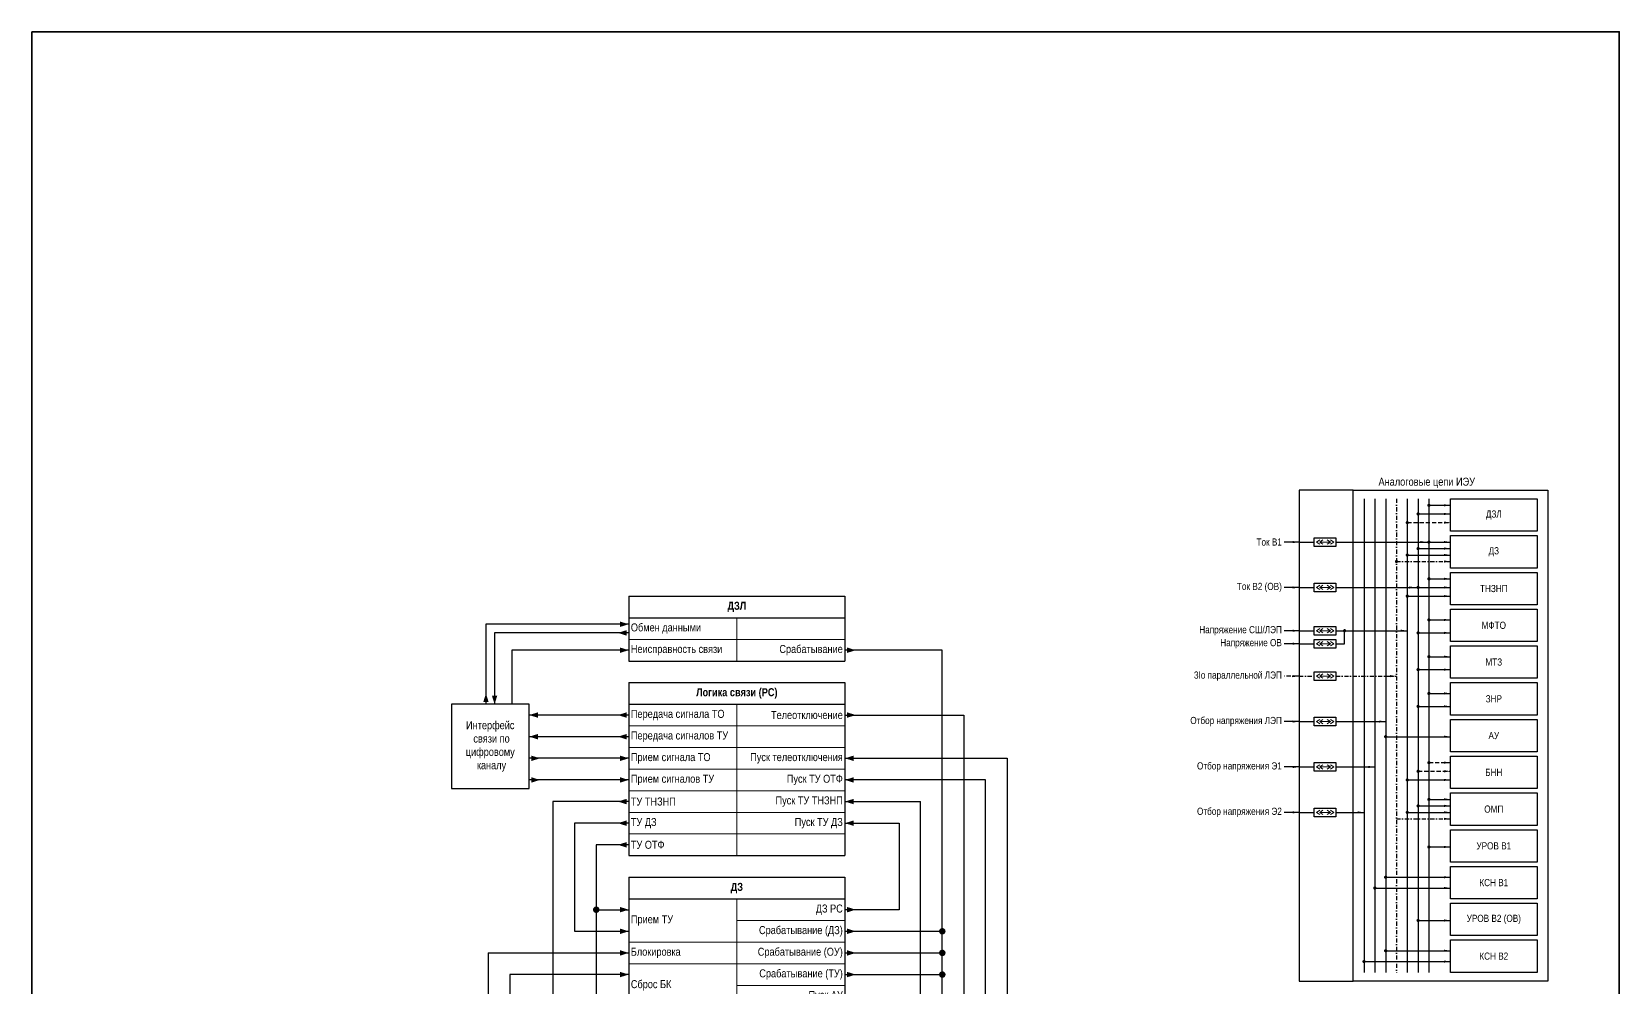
# Model space of a CAD drawing. Header units: millimetres. Extents: x -14593 to 14732, y -17400 to 5232.
# Drawn here: x 3989 to 4723, y -3101 to -2659 of the extents above; entities that cross this region are included whole.
import ezdxf

# ---------------------------------------------------------------- set-up
doc = ezdxf.new("R2010")
doc.units = ezdxf.units.MM
doc.linetypes.add('штриховая2', pattern=[9.525, 6.35, -3.175])
doc.linetypes.add('штрихпунктирная2', pattern=[12.7, 6.35, -3.175, 0, -3.175])
for name, color, linetype, lineweight in [('Основная', 7, 'Continuous', 30), ('Отключение_включение', 1, 'Continuous', 30), ('Тонкая', 7, 'Continuous', 18), ('Цепи внутренние', 5, 'Continuous', 30), ('Цепи ТН', 200, 'Continuous', 30), ('Цепи ТТ', 23, 'Continuous', 30), ('Цепи ТТ  других присоединений', 23, 'штрихпунктирная2', 30)]:
    doc.layers.add(name, color=color, linetype=linetype, lineweight=lineweight)
doc.layers.add('Рамка', color=8, linetype='Continuous', lineweight=35, plot=False)
doc.styles.add('Narrow', font='ARIALN.TTF')
doc.styles.add('Табл дан', font='ARIALN.TTF')
doc.styles.add('Табл загол', font='ARIALNB.TTF')

# ---------------------------------------------------------------- blocks, each defined once
blk = doc.blocks.new('Point')
at = {"layer": 'Основная', "color": 0, "const_width": 1.5}
blk.add_lwpolyline([(-0.75, 0, 1), (0.75, 0, 1)], format="xyb", close=True, dxfattribs=at)
blk = doc.blocks.new('*T327')
at = {"layer": 'Основная', "color": 0, "linetype": 'ByBlock', "lineweight": -2, "transparency": 16777216}
for p, q in [((0, 0), (100, 0)), ((0, 0), (0, -10)), ((100, 0), (100, -10))]:
    blk.add_line(p, q, dxfattribs=at)
at = {"layer": 'Основная', "color": 0, "linetype": 'ByBlock', "lineweight": 30, "transparency": 16777216}
for p, q in [((0, -10), (100, -10)), ((0, -10), (0, -60)), ((100, -10), (100, -60)), ((0, -60), (100, -60))]:
    blk.add_line(p, q, dxfattribs=at)
at = {"layer": 'Основная', "color": 0, "linetype": 'ByBlock', "lineweight": 18, "transparency": 16777216}
for p, q in [((50, -10), (50, -60)), ((50, -20), (100, -20)), ((0, -30), (100, -30)), ((0, -40), (100, -40)), ((50, -50), (100, -50))]:
    blk.add_line(p, q, dxfattribs=at)
at = {"layer": 'Основная', "color": 0, "transparency": 16777216, "char_height": 3.7}
for s, insert, width, attachment_point, style in [('{\\C256;ДЗ}', (50, -5), 97, 5, 'Табл загол'), ('ДЗ РС', (99, -15), 48, 6, 'Табл дан'), ('Прием ТУ', (1, -20), 48, 4, 'Табл дан'), ('Срабатывание (ДЗ)', (99, -25), 48, 6, 'Табл дан'), ('{\\C256;Блокировка}', (1, -35), 48, 4, 'Табл дан'), ('Срабатывание (ОУ)', (99, -35), 48, 6, 'Табл дан'), ('Срабатывание (ТУ)', (99, -45), 48, 6, 'Табл дан'), ('Сброс БК', (1, -50), 48, 4, 'Табл дан'), ('Пуск АУ', (99, -55), 48, 6, 'Табл дан')]:
    blk.add_mtext(s, dxfattribs=dict(at, insert=insert, width=width, attachment_point=attachment_point, style=style))
blk = doc.blocks.new('*T334')
at = {"layer": 'Основная', "color": 0, "linetype": 'ByBlock', "lineweight": -2, "transparency": 16777216}
for p, q in [((0, 0), (100, 0)), ((0, 0), (0, -10)), ((100, 0), (100, -10))]:
    blk.add_line(p, q, dxfattribs=at)
at = {"layer": 'Основная', "color": 0, "linetype": 'ByBlock', "lineweight": 30, "transparency": 16777216}
for p, q in [((0, -10), (100, -10)), ((0, -10), (0, -80)), ((100, -10), (100, -80)), ((0, -80), (100, -80))]:
    blk.add_line(p, q, dxfattribs=at)
at = {"layer": 'Основная', "color": 0, "linetype": 'ByBlock', "lineweight": 18, "transparency": 16777216}
for p, q in [((50, -10), (50, -80)), ((0, -20), (100, -20)), ((0, -30), (100, -30)), ((0, -40), (100, -40)), ((0, -50), (100, -50)), ((0, -60), (100, -60)), ((0, -70), (100, -70))]:
    blk.add_line(p, q, dxfattribs=at)
at = {"layer": 'Основная', "color": 0, "transparency": 16777216, "char_height": 3.7}
for s, insert, width, attachment_point, style in [('Логика связи (РС)', (50, -5), 97, 5, 'Табл загол'), ('Передача сигнала ТО ', (1, -15), 48, 4, 'Табл дан'), ('Телеотключение', (99, -15), 48, 6, 'Табл дан'), ('Передача сигналов ТУ', (1, -25), 48, 4, 'Табл дан'), ('Прием сигнала ТО ', (1, -35), 48, 4, 'Табл дан'), ('Пуск телеотключения', (99, -35), 48, 6, 'Табл дан'), ('Прием сигналов ТУ', (1, -45), 48, 4, 'Табл дан'), ('Пуск ТУ ОТФ', (99, -45), 48, 6, 'Табл дан'), ('ТУ ТНЗНП', (1, -55), 48, 4, 'Табл дан'), ('Пуск ТУ ТНЗНП', (99, -55), 48, 6, 'Табл дан'), ('ТУ ДЗ', (1, -65), 48, 4, 'Табл дан'), ('Пуск ТУ ДЗ', (99, -65), 48, 6, 'Табл дан'), ('ТУ ОТФ', (1, -75), 48, 4, 'Табл дан')]:
    blk.add_mtext(s, dxfattribs=dict(at, insert=insert, width=width, attachment_point=attachment_point, style=style))
blk = doc.blocks.new('*T336')
at = {"layer": 'Основная', "color": 0, "linetype": 'ByBlock', "lineweight": -2, "transparency": 16777216}
for p, q in [((0, 0), (100, 0)), ((0, 0), (0, -10)), ((100, 0), (100, -10))]:
    blk.add_line(p, q, dxfattribs=at)
at = {"layer": 'Основная', "color": 0, "linetype": 'ByBlock', "lineweight": 30, "transparency": 16777216}
for p, q in [((0, -10), (100, -10)), ((0, -10), (0, -30)), ((100, -10), (100, -30)), ((0, -30), (100, -30))]:
    blk.add_line(p, q, dxfattribs=at)
at = {"layer": 'Основная', "color": 0, "linetype": 'ByBlock', "lineweight": 18, "transparency": 16777216}
for p, q in [((50, -10), (50, -30)), ((0, -20), (100, -20))]:
    blk.add_line(p, q, dxfattribs=at)
at = {"layer": 'Основная', "color": 0, "transparency": 16777216, "char_height": 3.7}
for s, insert, width, attachment_point, style in [('ДЗЛ', (50, -5), 97, 5, 'Табл загол'), ('{\\C256;Обмен данными}', (1, -15), 48, 4, 'Табл дан'), ('{\\C256;Неисправность связи}', (1, -25), 48, 4, 'Табл дан'), ('Срабатывание ', (99, -25), 48, 6, 'Табл дан')]:
    blk.add_mtext(s, dxfattribs=dict(at, insert=insert, width=width, attachment_point=attachment_point, style=style))

msp = doc.modelspace()

# ---------------------------------------------------------------- linework, layer by layer
at = {"layer": 'Основная', "ltscale": 0.3}
msp.add_lwpolyline([(4600, -2871), (4575, -2871), (4575, -3098), (4600, -3098)], dxfattribs=at)
for points in [[(4600, -2871), (4690, -2871), (4690, -3098), (4600, -3098)], [(4219, -2970), (4183, -2970), (4183, -3009), (4219, -3009)]]:
    msp.add_lwpolyline(points, close=True, dxfattribs=at)
at = {"layer": 'Основная'}
for points in [[(4645, -2875), (4685, -2875), (4685, -2890), (4645, -2890)], [(4582, -2893), (4592, -2893), (4592, -2897), (4582, -2897)], [(4645, -2892), (4685, -2892), (4685, -2907), (4645, -2907)], [(4645, -2909), (4685, -2909), (4685, -2924), (4645, -2924)], [(4582, -2914), (4592, -2914), (4592, -2918), (4582, -2918)], [(4645, -2926), (4685, -2926), (4685, -2941), (4645, -2941)], [(4582, -2934), (4592, -2934), (4592, -2938), (4582, -2938)], [(4582, -2940), (4592, -2940), (4592, -2944), (4582, -2944)], [(4645, -2943), (4685, -2943), (4685, -2958), (4645, -2958)], [(4582, -2955), (4592, -2955), (4592, -2959), (4582, -2959)], [(4645, -2960), (4685, -2960), (4685, -2975), (4645, -2975)], [(4582, -2976), (4592, -2976), (4592, -2980), (4582, -2980)], [(4645, -2977), (4685, -2977), (4685, -2992), (4645, -2992)], [(4645, -2994), (4685, -2994), (4685, -3009), (4645, -3009)], [(4582, -2997), (4592, -2997), (4592, -3001), (4582, -3001)], [(4645, -3011), (4685, -3011), (4685, -3026), (4645, -3026)], [(4582, -3018), (4592, -3018), (4592, -3022), (4582, -3022)], [(4645, -3028), (4685, -3028), (4685, -3043), (4645, -3043)], [(4645, -3045), (4685, -3045), (4685, -3060), (4645, -3060)], [(4645, -3062), (4685, -3062), (4685, -3077), (4645, -3077)], [(4645, -3079), (4685, -3079), (4685, -3094), (4645, -3094)]]:
    msp.add_lwpolyline(points, close=True, dxfattribs=at)
at = {"layer": 'Отключение_включение', "ltscale": 0.3}
for points in [[(4370, -2945, 0, 2.5, 0), (4366, -2945, 0, 0, 0)], [(4219, -2975, 0, 2.5, 0), (4223, -2975, 0, 0, 0)], [(4260, -2975, 0, 2.5, 0), (4264, -2975, 0, 0, 0)], [(4370, -2975, 0, 2.5, 0), (4366, -2975, 0, 0, 0)], [(4224, -2995, 0, 2.5, 0), (4220, -2995, 0, 0, 0)], [(4265, -2995, 0, 2.5, 0), (4261, -2995, 0, 0, 0)], [(4365, -2995, 0, 2.5, 0), (4369, -2995, 0, 0, 0)], [(4365, -2995, 0, 2.5, 0), (4369, -2995, 0, 0, 0)], [(4370, -3075, 0, 2.5, 0), (4366, -3075, 0, 0, 0)], [(4370, -3085, 0, 2.5, 0), (4366, -3085, 0, 0, 0)], [(4370, -3095, 0, 2.5, 0), (4366, -3095, 0, 0, 0)]]:
    msp.add_lwpolyline(points, format="xyseb", dxfattribs=at)
for points in [[(4410, -2945), (4365, -2945)], [(4410, -3406), (4410, -2945)], [(4265, -2975), (4219, -2975)], [(4365, -2975), (4420, -2975)], [(4420, -2975), (4420, -3396)], [(4265, -2995), (4219, -2995)], [(4365, -2995), (4440, -2995)], [(4440, -2995), (4440, -3350)]]:
    msp.add_lwpolyline(points, dxfattribs=at)
at = {"layer": 'Отключение_включение'}
for points in [[(4365, -3075), (4410, -3075)], [(4365, -3085), (4410, -3085)], [(4365, -3095), (4410, -3095)]]:
    msp.add_lwpolyline(points, dxfattribs=at)
at = {"layer": 'Рамка', "color": 1}
msp.add_lwpolyline([(3989, -2659), (4723, -2659), (4723, -3883), (3989, -3883)], close=True, dxfattribs=at)
at = {"layer": 'Тонкая', "ltscale": 0.25}
for p, q in [((4583, -2895), (4584.5, -2894)), ((4584.5, -2896), (4583, -2895)), ((4584.5, -2895), (4586, -2894)), ((4586, -2896), (4584.5, -2895)), ((4589.5, -2895), (4588, -2894)), ((4588, -2896), (4589.5, -2895)), ((4591, -2895), (4589.5, -2894)), ((4589.5, -2896), (4591, -2895)), ((4583, -2916), (4584.5, -2915)), ((4584.5, -2917), (4583, -2916)), ((4584.5, -2916), (4586, -2915)), ((4586, -2917), (4584.5, -2916)), ((4589.5, -2916), (4588, -2915)), ((4588, -2917), (4589.5, -2916)), ((4591, -2916), (4589.5, -2915)), ((4589.5, -2917), (4591, -2916)), ((4583, -2936), (4584.5, -2935)), ((4584.5, -2937), (4583, -2936)), ((4584.5, -2936), (4586, -2935)), ((4586, -2937), (4584.5, -2936)), ((4589.5, -2936), (4588, -2935)), ((4588, -2937), (4589.5, -2936)), ((4591, -2936), (4589.5, -2935)), ((4589.5, -2937), (4591, -2936)), ((4583, -2942), (4584.5, -2941)), ((4584.5, -2943), (4583, -2942)), ((4584.5, -2942), (4586, -2941)), ((4586, -2943), (4584.5, -2942)), ((4589.5, -2942), (4588, -2941)), ((4588, -2943), (4589.5, -2942)), ((4591, -2942), (4589.5, -2941)), ((4589.5, -2943), (4591, -2942)), ((4583, -2957), (4584.5, -2956)), ((4584.5, -2958), (4583, -2957)), ((4584.5, -2957), (4586, -2956)), ((4586, -2958), (4584.5, -2957)), ((4589.5, -2957), (4588, -2956)), ((4588, -2958), (4589.5, -2957)), ((4591, -2957), (4589.5, -2956)), ((4589.5, -2958), (4591, -2957)), ((4583, -2978), (4584.5, -2977)), ((4584.5, -2979), (4583, -2978)), ((4584.5, -2978), (4586, -2977)), ((4586, -2979), (4584.5, -2978)), ((4589.5, -2978), (4588, -2977)), ((4588, -2979), (4589.5, -2978)), ((4591, -2978), (4589.5, -2977)), ((4589.5, -2979), (4591, -2978)), ((4583, -2999), (4584.5, -2998)), ((4584.5, -3000), (4583, -2999)), ((4584.5, -2999), (4586, -2998)), ((4586, -3000), (4584.5, -2999)), ((4589.5, -2999), (4588, -2998)), ((4588, -3000), (4589.5, -2999)), ((4591, -2999), (4589.5, -2998)), ((4589.5, -3000), (4591, -2999)), ((4583, -3020), (4584.5, -3019)), ((4584.5, -3021), (4583, -3020)), ((4584.5, -3020), (4586, -3019)), ((4586, -3021), (4584.5, -3020)), ((4589.5, -3020), (4588, -3019)), ((4588, -3021), (4589.5, -3020)), ((4591, -3020), (4589.5, -3019)), ((4589.5, -3021), (4591, -3020))]:
    msp.add_line(p, q, dxfattribs=at)
at = {"layer": 'Тонкая'}
for p, q in [((4589.5, -2895), (4584.5, -2895)), ((4589.5, -2916), (4584.5, -2916)), ((4589.5, -2936), (4584.5, -2936)), ((4589.5, -2942), (4584.5, -2942)), ((4589.5, -2957), (4584.5, -2957)), ((4589.5, -2978), (4584.5, -2978)), ((4589.5, -2999), (4584.5, -2999)), ((4589.5, -3020), (4584.5, -3020))]:
    msp.add_line(p, q, dxfattribs=at)
at = {"layer": 'Цепи внутренние', "ltscale": 0.3}
for points in [[(4265, -2933), (4199, -2933)], [(4199, -2933), (4199, -2970)], [(4203, -2937), (4203, -2970)], [(4265, -2937), (4203, -2937)], [(4211, -2945), (4211, -2970)], [(4265, -2945), (4211, -2945)], [(4265, -2985), (4219, -2985)], [(4265, -3005), (4219, -3005)], [(4230, -3015), (4230, -3145)], [(4265, -3015), (4230, -3015)], [(4365, -3015), (4400, -3015)], [(4400, -3135), (4400, -3015)], [(4240, -3025), (4240, -3075)], [(4265, -3025), (4240, -3025)], [(4365, -3025), (4390, -3025)], [(4390, -3025), (4390, -3065)], [(4250, -3065), (4265, -3065)], [(4390, -3065), (4365, -3065)], [(4240, -3075), (4265, -3075)], [(4210, -3095), (4210, -3395)], [(4265, -3095), (4210, -3095)]]:
    msp.add_lwpolyline(points, dxfattribs=at)
for points in [[(4260, -2937, 0, 2.5, 0), (4264, -2937, 0, 0, 0)], [(4265, -2933, 0, 2.5, 0), (4261, -2933, 0, 0, 0)], [(4265, -2945, 0, 2.5, 0), (4261, -2945, 0, 0, 0)], [(4199, -2965, 0, 2.5, 0), (4199, -2969, 0, 0, 0)], [(4203, -2970, 0, 2.5, 0), (4203, -2966, 0, 0, 0)], [(4219, -2985, 0, 2.5, 0), (4223, -2985, 0, 0, 0)], [(4260, -2985, 0, 2.5, 0), (4264, -2985, 0, 0, 0)], [(4224, -3005, 0, 2.5, 0), (4220, -3005, 0, 0, 0)], [(4265, -3005, 0, 2.5, 0), (4261, -3005, 0, 0, 0)], [(4365, -3005, 0, 2.5, 0), (4369, -3005, 0, 0, 0)], [(4260, -3015, 0, 2.5, 0), (4264, -3015, 0, 0, 0)], [(4365, -3015, 0, 2.5, 0), (4369, -3015, 0, 0, 0)], [(4260, -3025, 0, 2.5, 0), (4264, -3025, 0, 0, 0)], [(4365, -3025, 0, 2.5, 0), (4369, -3025, 0, 0, 0)], [(4260, -3035, 0, 2.5, 0), (4264, -3035, 0, 0, 0)], [(4265, -3065, 0, 2.5, 0), (4261, -3065, 0, 0, 0)], [(4370, -3065, 0, 2.5, 0), (4366, -3065, 0, 0, 0)], [(4265, -3075, 0, 2.5, 0), (4261, -3075, 0, 0, 0)], [(4265, -3085, 0, 2.5, 0), (4261, -3085, 0, 0, 0)], [(4265, -3095, 0, 2.5, 0), (4261, -3095, 0, 0, 0)]]:
    msp.add_lwpolyline(points, format="xyseb", dxfattribs=at)
at = {"layer": 'Цепи внутренние'}
for points in [[(4430, -3005), (4365, -3005)], [(4430, -3360), (4430, -3005)], [(4265, -3035), (4250, -3035)], [(4250, -3035), (4250, -3135)], [(4200, -3085), (4200, -3270)], [(4200, -3085), (4265, -3085)]]:
    msp.add_lwpolyline(points, dxfattribs=at)
at = {"layer": 'Цепи ТН', "ltscale": 0.3}
for points in [[(4605, -2875), (4605, -3094)], [(4610, -2875), (4610, -3094)], [(4615, -2875), (4615, -3094)], [(4625, -2875), (4625, -3094)], [(4625, -2901), (4645, -2901)], [(4625, -2920), (4645, -2920)], [(4575, -2936), (4568, -2936)], [(4575, -2936), (4582, -2936)], [(4592, -2936), (4625, -2936)], [(4575, -2942), (4568, -2942)], [(4575, -2942), (4582, -2942)], [(4575, -2978), (4568, -2978)], [(4575, -2978), (4582, -2978)], [(4592, -2978), (4615, -2978)], [(4615, -2985), (4645, -2985)], [(4575, -2999), (4568, -2999)], [(4575, -2999), (4582, -2999)], [(4592, -2999), (4610, -2999)], [(4625, -3005), (4645, -3005)], [(4575, -3020), (4568, -3020)], [(4575, -3020), (4582, -3020)], [(4592, -3020), (4605, -3020)], [(4625, -3020), (4645, -3020)], [(4615, -3050), (4645, -3050)], [(4610, -3055), (4645, -3055)], [(4605, -3089), (4645, -3089)], [(4615, -3084), (4645, -3084)]]:
    msp.add_lwpolyline(points, dxfattribs=at)
at = {"layer": 'Цепи ТН', "linetype": 'штриховая2', "ltscale": 0.3}
msp.add_lwpolyline([(4625, -2886), (4645, -2886)], dxfattribs=at)
at = {"layer": 'Цепи ТН'}
for points in [[(4645, -2886, 0, 1, 0), (4642, -2886, 0, 0, 0)], [(4645, -2901, 0, 1, 0), (4642, -2901, 0, 0, 0)], [(4645, -2920, 0, 1, 0), (4642, -2920, 0, 0, 0)], [(4575, -2936, 0, 1, 0), (4572, -2936, 0, 0, 0)], [(4625, -2936, 0, 1, 0), (4622, -2936, 0, 0, 0)], [(4575, -2942, 0, 1, 0), (4572, -2942, 0, 0, 0)], [(4575, -2978, 0, 1, 0), (4572, -2978, 0, 0, 0)], [(4615, -2978, 0, 1, 0), (4612, -2978, 0, 0, 0)], [(4645, -2985, 0, 1, 0), (4642, -2985, 0, 0, 0)], [(4575, -2999, 0, 1, 0), (4572, -2999, 0, 0, 0)], [(4610, -2999, 0, 1, 0), (4607, -2999, 0, 0, 0)], [(4645, -3005, 0, 1, 0), (4642, -3005, 0, 0, 0)], [(4575, -3020, 0, 1, 0), (4572, -3020, 0, 0, 0)], [(4605, -3020, 0, 1, 0), (4602, -3020, 0, 0, 0)], [(4645, -3020, 0, 1, 0), (4642, -3020, 0, 0, 0)], [(4645, -3050, 0, 1, 0), (4642, -3050, 0, 0, 0)], [(4645, -3055, 0, 1, 0), (4642, -3055, 0, 0, 0)], [(4645, -3084, 0, 1, 0), (4642, -3084, 0, 0, 0)], [(4645, -3089, 0, 1, 0), (4642, -3089, 0, 0, 0)]]:
    msp.add_lwpolyline(points, format="xyseb", dxfattribs=at)
msp.add_lwpolyline([(4592, -2942), (4596, -2942), (4596, -2936)], dxfattribs=at)
at = {"layer": 'Цепи ТТ', "ltscale": 0.3}
for points in [[(4630, -2875), (4630, -3094)], [(4635, -2875), (4635, -3094)], [(4630, -2882), (4645, -2882)], [(4635, -2878), (4645, -2878)], [(4575, -2895), (4568, -2895)], [(4575, -2895), (4568, -2895)], [(4575, -2895), (4582, -2895)], [(4592, -2895), (4635, -2895)], [(4630, -2898), (4645, -2898)], [(4635, -2895), (4645, -2895)], [(4635, -2912), (4645, -2912)], [(4575, -2916), (4568, -2916)], [(4575, -2916), (4582, -2916)], [(4592, -2916), (4630, -2916)], [(4630, -2916), (4645, -2916)], [(4635, -2931), (4645, -2931)], [(4630, -2937), (4645, -2937)], [(4635, -2948), (4645, -2948)], [(4630, -2954), (4645, -2954)], [(4635, -2965), (4645, -2965)], [(4630, -2971), (4645, -2971)], [(4635, -3014), (4645, -3014)], [(4630, -3017), (4645, -3017)], [(4635, -3036), (4645, -3036)], [(4630, -3070), (4645, -3070)]]:
    msp.add_lwpolyline(points, dxfattribs=at)
at = {"layer": 'Цепи ТТ'}
for points in [[(4645, -2878, 0, 1, 0), (4642, -2878, 0, 0, 0)], [(4645, -2882, 0, 1, 0), (4642, -2882, 0, 0, 0)], [(4575, -2895, 0, 1, 0), (4572, -2895, 0, 0, 0)], [(4634, -2895, 0, 1, 0), (4631, -2895, 0, 0, 0)], [(4645, -2895, 0, 1, 0), (4642, -2895, 0, 0, 0)], [(4645, -2898, 0, 1, 0), (4642, -2898, 0, 0, 0)], [(4645, -2912, 0, 1, 0), (4642, -2912, 0, 0, 0)], [(4575, -2916, 0, 1, 0), (4572, -2916, 0, 0, 0)], [(4629, -2916, 0, 1, 0), (4626, -2916, 0, 0, 0)], [(4645, -2916, 0, 1, 0), (4642, -2916, 0, 0, 0)], [(4645, -2931, 0, 1, 0), (4642, -2931, 0, 0, 0)], [(4645, -2937, 0, 1, 0), (4642, -2937, 0, 0, 0)], [(4645, -2948, 0, 1, 0), (4642, -2948, 0, 0, 0)], [(4575, -2957, 0, 1, 0), (4572, -2957, 0, 0, 0)], [(4645, -2954, 0, 1, 0), (4642, -2954, 0, 0, 0)], [(4645, -2965, 0, 1, 0), (4642, -2965, 0, 0, 0)], [(4645, -2971, 0, 1, 0), (4642, -2971, 0, 0, 0)], [(4645, -3014, 0, 1, 0), (4642, -3014, 0, 0, 0)], [(4645, -3017, 0, 1, 0), (4642, -3017, 0, 0, 0)], [(4645, -3036, 0, 1, 0), (4642, -3036, 0, 0, 0)], [(4645, -3070, 0, 1, 0), (4642, -3070, 0, 0, 0)]]:
    msp.add_lwpolyline(points, format="xyseb", dxfattribs=at)
at = {"layer": 'Цепи ТТ', "linetype": 'штриховая2', "ltscale": 0.3}
for points in [[(4630, -3001), (4645, -3001)], [(4635, -2997), (4645, -2997)]]:
    msp.add_lwpolyline(points, dxfattribs=at)
at = {"layer": 'Цепи ТТ', "linetype": 'штриховая2'}
for points in [[(4645, -2997, 0, 1, 0), (4642, -2997, 0, 0, 0)], [(4645, -3001, 0, 1, 0), (4642, -3001, 0, 0, 0)]]:
    msp.add_lwpolyline(points, format="xyseb", dxfattribs=at)
at = {"layer": 'Цепи ТТ  других присоединений', "ltscale": 0.3}
for points in [[(4620, -2875), (4620, -3094)], [(4620, -2904), (4645, -2904)], [(4575, -2957), (4568, -2957)], [(4575, -2957), (4582, -2957)], [(4592, -2957), (4620, -2957)], [(4620, -3023), (4645, -3023)]]:
    msp.add_lwpolyline(points, dxfattribs=at)
at = {"layer": 'Цепи ТТ  других присоединений'}
for points in [[(4645, -2904, 0, 1, 0), (4642, -2904, 0, 0, 0)], [(4620, -2957, 0, 1, 0), (4617, -2957, 0, 0, 0)], [(4645, -3023, 0, 1, 0), (4642, -3023, 0, 0, 0)]]:
    msp.add_lwpolyline(points, format="xyseb", dxfattribs=at)

# ---------------------------------------------------------------- block references
for name, p in [('*T336', (4265, -2920)), ('*T334', (4265, -2960)), ('*T327', (4265, -3050))]:
    msp.add_blockref(name, p)
at = {"layer": 'Отключение_включение'}
for p in [(4410, -3075), (4410, -3085), (4410, -3095)]:
    msp.add_blockref('Point', p, dxfattribs=at)
at = {"layer": 'Цепи внутренние'}
msp.add_blockref('Point', (4250, -3065), dxfattribs=at)
at = {"layer": 'Цепи ТН', "xscale": 0.5, "yscale": 0.5, "zscale": 0.5}
for p in [(4625, -2886), (4625, -2901), (4625, -2920), (4596, -2936), (4615, -2985), (4625, -3005), (4625, -3020), (4615, -3050), (4610, -3055), (4605, -3089), (4615, -3084)]:
    msp.add_blockref('Point', p, dxfattribs=at)
at = {"layer": 'Цепи ТТ', "xscale": 0.5, "yscale": 0.5, "zscale": 0.5}
for p in [(4635, -2878), (4630, -2882), (4630, -2898), (4635, -2895), (4620, -2904), (4635, -2912), (4630, -2916), (4635, -2931), (4630, -2937), (4635, -2948), (4630, -2954), (4635, -2965), (4630, -2971), (4630, -3001), (4635, -2997), (4630, -3017), (4635, -3014), (4635, -3036), (4630, -3070)]:
    msp.add_blockref('Point', p, dxfattribs=at)

# ---------------------------------------------------------------- texts
at = {"layer": 'Основная', "style": 'Narrow'}
for s, insert, char_height, width, attachment_point in [('Аналоговые цепи ИЭУ', (4634, -2870), 3.7, 89, 8), ('ДЗЛ', (4665, -2882.5), 3.3, 40, 5), ('Ток В1', (4567, -2895), 3.3, 71.4983, 6), ('ДЗ', (4665, -2899.5), 3.3, 40, 5), ('Ток В2 (ОВ)', (4567, -2916), 3.3, 71.4983, 6), ('ТНЗНП', (4665, -2916.5), 3.3, 40, 5), ('Напряжение СШ/ЛЭП ', (4567, -2936), 3.3, 71.4983, 6), ('МФТО', (4665, -2933.5), 3.3, 40, 5), ('Напряжение ОВ ', (4567, -2942), 3.3, 71.4983, 6), ('МТЗ', (4665, -2950.5), 3.3, 40, 5), ('3Io параллельной ЛЭП', (4567, -2957), 3.3, 71.4983, 6), ('ЗНР', (4665, -2967.5), 3.3, 40, 5), ('Интерфейс\\P связи по цифровому\\P каналу', (4201, -2989.5), 3.7, 36, 5), ('Отбор напряжения ЛЭП', (4567, -2978), 3.3, 71.4983, 6), ('АУ', (4665, -2984.5), 3.3, 40, 5), ('Отбор напряжения Э1', (4567, -2999), 3.3, 71.4983, 6), ('БНН', (4665, -3001.5), 3.3, 40, 5), ('Отбор напряжения Э2', (4567, -3020), 3.3, 71.4983, 6), ('ОМП', (4665, -3018.5), 3.3, 40, 5), ('УРОВ В1', (4665, -3035.5), 3.3, 40, 5), ('КСН В1', (4665, -3052.5), 3.3, 40, 5), ('УРОВ В2 (ОВ)', (4665, -3069.5), 3.3, 40, 5), ('КСН В2', (4665, -3086.5), 3.3, 40, 5)]:
    msp.add_mtext(s, dxfattribs=dict(at, insert=insert, char_height=char_height, width=width, attachment_point=attachment_point))

doc.saveas('drawing.dxf')
